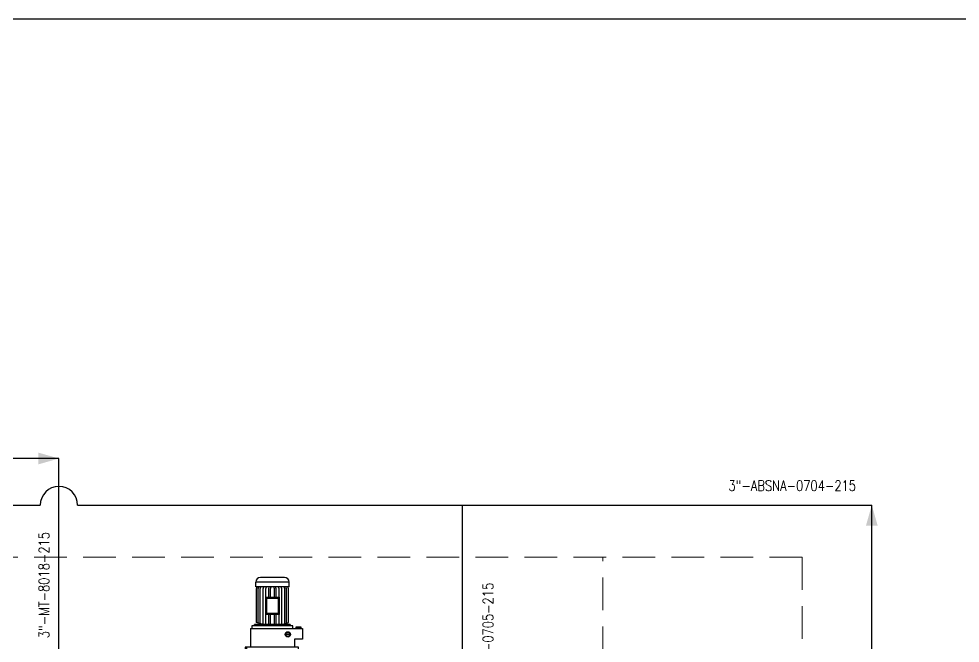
# Model space of a CAD drawing. Extents: x -29512 to 147477, y -5232 to 39709.
# Drawn here: x 140799 to 140849.4, y 9212 to 9245.5 of the extents above; entities that cross this region are included whole.
import ezdxf
from ezdxf.enums import TextEntityAlignment as Align

# ---------------------------------------------------------------- set-up
doc = ezdxf.new("R2010")
doc.units = 0
doc.linetypes.add('HIDDEN', pattern=[0.375, 0.25, -0.125])
for name, color, linetype in [('DIMENSION', 3, 'CONTINUOUS'), ('NUVOLA', 6, 'CONTINUOUS'), ('pompa', 150, 'CONTINUOUS'), ('S', 7, 'CONTINUOUS'), ('spi', 7, 'CONTINUOUS')]:
    doc.layers.add(name, color=color, linetype=linetype)
doc.styles.add('S25', font='SIMPLEX', dxfattribs={"width": 0.8, "height": 0.25})

# ---------------------------------------------------------------- blocks, each defined once
blk = doc.blocks.new('motor lm v210')
at = {"layer": 'pompa'}
for p, q in [((11075.4, 1358.4), (10825.4, 1358.4)), ((10825.4, 1323.1), (10825.4, 1358.4)), ((11040.1, 1393.7), (10860.7, 1393.7)), ((11075.4, 1323.1), (11075.4, 1358.4)), ((11075.4, 1323.1), (10825.4, 1323.1)), ((10830.3, 1308.6), (10835.1, 1323.1)), ((10830.3, 1054.9), (10830.3, 1308.6)), ((10844.5, 1308.6), (10849.3, 1323.1)), ((10844.5, 1051.1), (10844.5, 1308.6)), ((10858.6, 1308.6), (10863.4, 1323.1)), ((10858.6, 1047.4), (10858.6, 1308.6)), ((10879.8, 1308.6), (10884.6, 1323.1)), ((10879.8, 1041.7), (10879.8, 1308.6)), ((10901, 1308.6), (10905.7, 1323.1)), ((10901, 1041.7), (10901, 1308.6)), ((10922.2, 1308.6), (10926.9, 1323.1)), ((10922.2, 1245.9), (10922.2, 1308.6)), ((10936.3, 1308.6), (10941.1, 1323.1)), ((10936.3, 1245.9), (10936.3, 1308.6)), ((10964.5, 1308.6), (10959.7, 1323.1)), ((10964.5, 1245.9), (10964.5, 1308.6)), ((10978.6, 1308.6), (10973.9, 1323.1)), ((10978.6, 1245.9), (10978.6, 1308.6)), ((10999.8, 1308.6), (10995.1, 1323.1)), ((10999.8, 1041.7), (10999.8, 1308.6)), ((11021, 1308.6), (11016.2, 1323.1)), ((11021, 1041.7), (11021, 1308.6)), ((11042.2, 1308.6), (11037.4, 1323.1)), ((11042.2, 1047.4), (11042.2, 1308.6)), ((11056.3, 1308.6), (11051.6, 1323.1)), ((11056.3, 1051.1), (11056.3, 1308.6)), ((11070.5, 1308.6), (11065.7, 1323.1)), ((11070.5, 1054.9), (11070.5, 1308.6)), ((10907.9, 1238.9), (10901, 1245.9)), ((10907.9, 1123.5), (10907.9, 1238.9)), ((10992.9, 1238.9), (10999.8, 1245.9)), ((10901, 1116.6), (10907.9, 1123.5)), ((10922.2, 1041.7), (10922.2, 1116.6)), ((10936.3, 1041.7), (10936.3, 1116.6)), ((10964.5, 1041.7), (10964.5, 1116.6)), ((10978.6, 1041.7), (10978.6, 1116.6)), ((10992.9, 1123.5), (10999.8, 1116.6)), ((10785.4, 1011.7), (11175.4, 1011.7)), ((10785.4, 1011.7), (10785.4, 870.7)), ((10797, 1031.7), (10797, 1011.7)), ((11103.8, 1031.7), (10797, 1031.7)), ((10797, 1011.7), (11103.8, 1011.7)), ((11083.8, 1041.7), (10817, 1041.7)), ((11083.8, 1041.7), (10817, 1041.7)), ((10817, 1031.7), (10817, 1041.7)), ((10879.8, 1041.7), (10830.3, 1054.9)), ((11021, 1041.7), (11070.5, 1054.9)), ((11083.8, 1041.7), (11083.8, 1031.7)), ((11103.8, 1011.7), (11103.8, 1031.7)), ((11165.4, 1021.7), (11125.4, 1021.7)), ((11125.4, 1021.7), (11125.4, 1011.7)), ((11135.4, 1011.7), (11135.4, 1021.7)), ((11145.4, 1011.7), (11145.4, 1021.7)), ((11155.4, 1011.7), (11155.4, 1021.7)), ((11165.4, 1011.7), (11165.4, 1021.7)), ((11175.4, 1011.7), (11175.4, 931.7)), ((11080.4, 967), (11050.4, 967)), ((11115.4, 931.7), (11115.4, 870.7)), ((11175.4, 931.7), (11115.4, 931.7)), ((10745, 870.7), (10745, 830.7)), ((10755, 870.7), (10745, 870.7)), ((10755, 860.7), (10745, 860.7)), ((10755, 850.7), (10745, 850.7)), ((11145.8, 870.7), (10755, 870.7)), ((10755, 870.7), (10755, 850.7)), ((11145.8, 850.7), (10755, 850.7)), ((10755, 850.7), (10755, 830.7)), ((11145.8, 850.7), (11145.8, 870.7)), ((11145.8, 830.7), (11145.8, 850.7)), ((10755, 840.7), (10745, 840.7)), ((10745, 830.7), (10755, 830.7)), ((10755, 830.7), (11145.8, 830.7)), ((10929.4, 823.7), (10929.4, 725.7)), ((10971.4, 823.7), (10971.4, 725.7)), ((10971.4, 725.7), (10929.4, 725.7))]:
    blk.add_line(p, q, dxfattribs=at)
for points in [[(10901, 1245.9), (10999.8, 1245.9), (10999.8, 1116.6), (10901, 1116.6)], [(10907.9, 1238.9), (10992.9, 1238.9), (10992.9, 1123.5), (10907.9, 1123.5)]]:
    blk.add_lwpolyline(points, dxfattribs=at)
blk.add_lwpolyline([(10843.7, 830.7), (11057.2, 830.7), (11057.2, 823.7), (10843.7, 823.7)], close=True, dxfattribs=at)
for radius in [20, 15]:
    blk.add_circle((11065.4, 967), radius, dxfattribs=at)
for centre, start, end in [((10860.7, 1358.4), 90, 180), ((11040.1, 1358.4), 0, 90)]:
    blk.add_arc(centre, 35.3, start, end, dxfattribs=at)
at = {"layer": 'spi', "ltscale": 5}
for p, q in [((10944.4, 725.7), (10944.4, 812.7)), ((10956.4, 725.7), (10956.4, 812.7))]:
    blk.add_line(p, q, dxfattribs=at)
at = {"layer": 'spi'}
blk.add_arc((10950.4, 812.7), 6, 0, 180, dxfattribs=at)

msp = doc.modelspace()

# ---------------------------------------------------------------- linework, layer by layer
at = {"layer": 'DIMENSION', "color": 0, "linetype": 'ByBlock', "ltscale": 0.5}
for p, q in [((140801.1622, 9221.8995), (140725.5559, 9221.8995)), ((140801.1622, 9211.3788), (140801.1622, 9221.8995))]:
    msp.add_line(p, q, dxfattribs=at)
at = {"layer": 'DIMENSION', "color": 4, "linetype": 'HIDDEN', "lineweight": 13, "ltscale": 7}
for p, q in [((140840.9627, 9216.6099), (140767.4496, 9216.6099)), ((140830.2917, 9184.8896), (140830.2917, 9216.6099)), ((140840.9627, 9216.6099), (140840.9627, 9152.0645))]:
    msp.add_line(p, q, dxfattribs=at)
at = {"layer": 'DIMENSION', "color": 6, "linetype": 'ByBlock', "ltscale": 0.5}
msp.add_lwpolyline([(140940.703, 9031.1599), (140590.0902, 9031.1599), (140590.0902, 9245.4583), (140940.703, 9245.4583)], close=True, dxfattribs=at)
at = {"layer": 'DIMENSION', "color": 0, "linetype": 'ByBlock', "ltscale": 0.5}
msp.add_solid([(140801.1622, 9221.8995), (140800.0606, 9221.5848), (140800.0606, 9222.2142)], dxfattribs=at)
at = {"layer": 'NUVOLA', "color": 1}
for p, q in [((140770.7411, 9219.4002), (140800.1622, 9219.4002)), ((140802.1622, 9219.4002), (140844.6845, 9219.4002)), ((140822.7444, 9219.4002), (140822.7444, 9211.3788)), ((140844.6845, 9155.7864), (140844.6845, 9219.4002))]:
    msp.add_line(p, q, dxfattribs=at)
msp.add_arc((140801.1622, 9219.4002), 1, 0, 180, dxfattribs=at)
msp.add_solid([(140844.6845, 9219.4002), (140844.9992, 9218.2987), (140844.3698, 9218.2987)], dxfattribs=at)

# ---------------------------------------------------------------- block references
at = {"layer": 'pompa', "xscale": 0.007142857146391179, "yscale": 0.007142857143662695, "zscale": 0.00714285714369858}
msp.add_blockref('motor lm v210', (140734.3773, 9205.5697), dxfattribs=at)

# ---------------------------------------------------------------- texts
at = {"layer": 'S', "color": 2, "style": 'S25', "width": 0.8}
msp.add_text('3"-ABSNA-0704-215', height=0.5646, dxfattribs=at).set_placement((140843.8394, 9220.1603), align=Align.RIGHT)
at = {"layer": 'S', "style": 'S25', "width": 0.8}
msp.add_text('3"-MT-8018-215', height=0.564567, rotation=90, dxfattribs=at).set_placement((140800.6454, 9217.9567), align=Align.RIGHT)
at = {"layer": 'S', "color": 2, "style": 'S25', "width": 0.8}
msp.add_text('3"-ABSNA-0705-215', height=0.5646, rotation=90, dxfattribs=at).set_placement((140824.4196, 9215.2395), align=Align.RIGHT)

doc.saveas('drawing.dxf')
